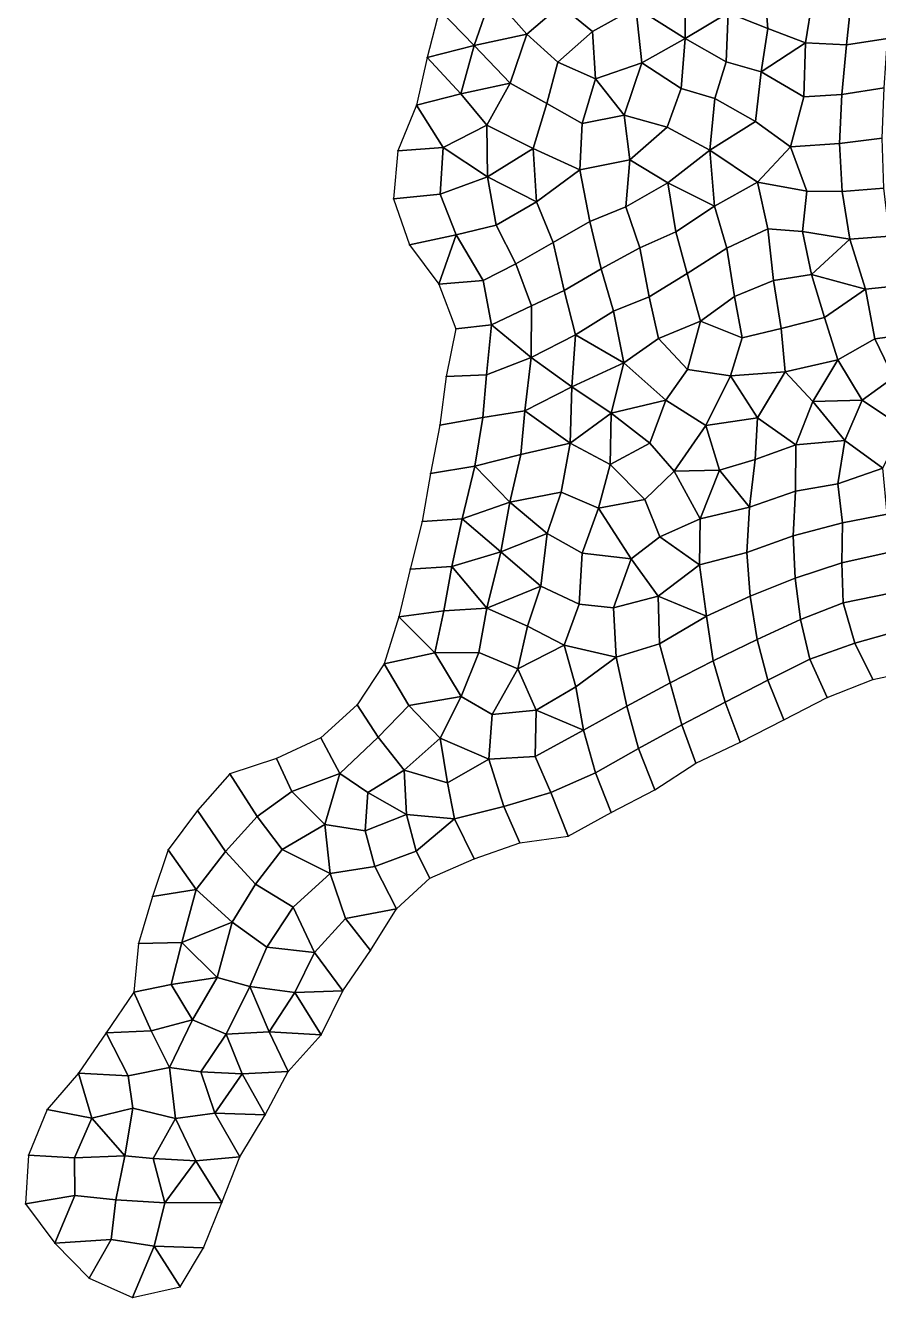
# Model space of a CAD drawing. Extents: x 727294 to 731543, y 8575035 to 8579824.
# Drawn here: x 729534 to 729881, y 8575546 to 8576063 of the extents above; entities that cross this region are included whole.
import ezdxf

# ---------------------------------------------------------------- set-up
doc = ezdxf.new("R2010")
doc.units = 0
for name, color, linetype in [('MESH_BOUND', 25, 'CONTINUOUS'), ('MESH_ELEMS', 250, 'CONTINUOUS'), ('MESH_NODES', 18, 'CONTINUOUS')]:
    doc.layers.add(name, color=color, linetype=linetype)

msp = doc.modelspace()

# ---------------------------------------------------------------- linework, layer by layer
at = {"layer": 'MESH_BOUND', "color": 25}
for points in [[(729702.46, 8576069.4, 38.17), (729697.39, 8576050.09, 38.17)], [(729697.39, 8576050.09, 38.17), (729693.07, 8576030.63, 38.17)], [(729693.07, 8576030.63, 38.17), (729685.4, 8576012.17, 38.17)], [(729685.4, 8576012.17, 38.17), (729683.7, 8575992.66, 38.17)], [(729683.7, 8575992.66, 38.17), (729690.17, 8575973.93, 38.17)], [(729690.17, 8575973.93, 38.17), (729702.1, 8575957.96, 38.17)], [(729702.1, 8575957.96, 38.17), (729709, 8575939.74, 38.17)], [(729709, 8575939.74, 38.17), (729705.08, 8575920.43, 38.17)], [(729705.08, 8575920.43, 38.17), (729702.49, 8575900.61, 38.17)], [(729702.49, 8575900.61, 38.17), (729698.72, 8575881.01, 38.17)], [(729698.72, 8575881.01, 38.17), (729695.32, 8575861.46, 38.17)], [(729695.32, 8575861.46, 38.17), (729690.45, 8575842.08, 38.17)], [(729690.45, 8575842.08, 38.17), (729685.82, 8575822.62, 38.17)], [(729685.82, 8575822.62, 38.17), (729679.83, 8575803.6, 38.17)], [(729679.83, 8575803.6, 38.17), (729668.85, 8575786.96, 38.17)], [(729860.08, 8575789.95, 38.17), (729878.57, 8575797.25, 38.17)], [(729878.57, 8575797.25, 38.17), (729898.15, 8575801.34, 38.17)], [(729668.85, 8575786.96, 38.17), (729654.15, 8575773.45, 38.17)], [(729842.39, 8575780.86, 38.17), (729860.08, 8575789.95, 38.17)], [(729824.73, 8575771.73, 38.17), (729842.39, 8575780.86, 38.17)], [(729654.15, 8575773.45, 38.17), (729636.05, 8575765.15, 38.17)], [(729806.67, 8575763.24, 38.17), (729824.73, 8575771.73, 38.17)], [(729636.05, 8575765.15, 38.17), (729617.15, 8575758.8, 38.17)], [(729789.91, 8575752.34, 38.17), (729806.67, 8575763.24, 38.17)], [(729617.15, 8575758.8, 38.17), (729603.96, 8575743.96, 38.17)], [(729772.25, 8575743.08, 38.17), (729789.91, 8575752.34, 38.17)], [(729603.96, 8575743.96, 38.17), (729592.1, 8575727.91, 38.17)], [(729754.72, 8575733.48, 38.17), (729772.25, 8575743.08, 38.17)], [(729716.51, 8575724.35, 38.17), (729735.06, 8575730.82, 38.17)], [(729735.06, 8575730.82, 38.17), (729754.72, 8575733.48, 38.17)], [(729592.1, 8575727.91, 38.17), (729585.72, 8575709.05, 38.17)], [(729698.46, 8575716.42, 38.17), (729716.51, 8575724.35, 38.17)], [(729684.94, 8575703.98, 38.17), (729698.46, 8575716.42, 38.17)], [(729585.72, 8575709.05, 38.17), (729580.02, 8575689.9, 38.17)], [(729674.35, 8575687.1, 38.17), (729684.94, 8575703.98, 38.17)], [(729580.02, 8575689.9, 38.17), (729578.11, 8575670.05, 38.17)], [(729663.07, 8575670.59, 38.17), (729674.35, 8575687.1, 38.17)], [(729578.11, 8575670.05, 38.17), (729566.79, 8575653.58, 38.17)], [(729654.23, 8575652.74, 38.17), (729663.07, 8575670.59, 38.17)], [(729566.79, 8575653.58, 38.17), (729555.57, 8575637.15, 38.17)], [(729640.87, 8575637.89, 38.17), (729654.23, 8575652.74, 38.17)], [(729555.57, 8575637.15, 38.17), (729542.8, 8575622.34, 38.17)], [(729631.44, 8575620.29, 38.17), (729640.87, 8575637.89, 38.17)], [(729542.8, 8575622.34, 38.17), (729535.3, 8575603.81, 38.17)], [(729621.13, 8575603.16, 38.17), (729631.44, 8575620.29, 38.17)], [(729535.3, 8575603.81, 38.17), (729534, 8575584.09, 38.17)], [(729613.82, 8575584.61, 38.17), (729621.13, 8575603.16, 38.17)], [(729534, 8575584.09, 38.17), (729545.97, 8575568.07, 38.17)], [(729606.45, 8575566.15, 38.17), (729613.82, 8575584.61, 38.17)], [(729545.97, 8575568.07, 38.17), (729559.87, 8575553.79, 38.17)], [(729596.92, 8575550.36, 38.17), (729606.45, 8575566.15, 38.17)], [(729559.87, 8575553.79, 38.17), (729577.59, 8575545.95, 38.17)], [(729577.59, 8575545.95, 38.17), (729596.92, 8575550.36, 38.17)]]:
    msp.add_polyline3d(points, dxfattribs=at)
at = {"layer": 'MESH_ELEMS', "color": 179}
for points in [[(729737.9, 8576059.48, 35.53), (729751.63, 8576071.22, 35.29), (729736.42, 8576083.66, 35.88), (729723.64, 8576075.64, 38.17)], [(729772.57, 8576082.92, 35.34), (729751.63, 8576071.22, 35.29), (729764.64, 8576060.57, 35.32), (729782.26, 8576070.32, 35.28)], [(729782.26, 8576070.32, 35.28), (729802.28, 8576057.83, 35.06), (729802.32, 8576079.85, 35.14), (729782.26, 8576070.32, 35.28)], [(729802.28, 8576057.83, 35.06), (729819.75, 8576068.19, 35), (729802.32, 8576079.85, 35.14), (729802.28, 8576057.83, 35.06)], [(729834.39, 8576079.71, 35.07), (729819.75, 8576068.19, 35), (729835.95, 8576061.88, 35.02), (729834.39, 8576079.71, 35.07)], [(729854.06, 8576073.76, 35.08), (729834.39, 8576079.71, 35.07), (729835.95, 8576061.88, 35.02), (729851.27, 8576056, 35.02)], [(729884.64, 8576057.78, 35.47), (729887.17, 8576077.86, 35.54), (729870.03, 8576075.74, 35.45), (729867.94, 8576055.16, 35.35)], [(729723.64, 8576075.64, 38.17), (729702.46, 8576069.4, 38.17), (729716.49, 8576054.89, 38.17), (729723.64, 8576075.64, 38.17)], [(729737.9, 8576059.48, 35.53), (729723.64, 8576075.64, 38.17), (729716.49, 8576054.89, 38.17), (729737.9, 8576059.48, 35.53)], [(729867.94, 8576055.16, 35.35), (729870.03, 8576075.74, 35.45), (729854.06, 8576073.76, 35.08), (729851.27, 8576056, 35.02)], [(729697.39, 8576050.09, 38.17), (729716.49, 8576054.89, 38.17), (729702.46, 8576069.4, 38.17), (729697.39, 8576050.09, 38.17)], [(729750.57, 8576048.17, 35.33), (729764.64, 8576060.57, 35.32), (729751.63, 8576071.22, 35.29), (729737.9, 8576059.48, 35.53)], [(729784.71, 8576047.87, 35.34), (729782.26, 8576070.32, 35.28), (729764.64, 8576060.57, 35.32), (729765.88, 8576041.45, 35.37)], [(729784.71, 8576047.87, 35.34), (729802.28, 8576057.83, 35.06), (729782.26, 8576070.32, 35.28), (729784.71, 8576047.87, 35.34)], [(729819.75, 8576068.19, 35), (729802.28, 8576057.83, 35.06), (729819.01, 8576048.29, 35.04), (729819.75, 8576068.19, 35)], [(729835.95, 8576061.88, 35.02), (729819.75, 8576068.19, 35), (729819.01, 8576048.29, 35.04), (729833.27, 8576044.25, 35.01)], [(729835.95, 8576061.88, 35.02), (729833.27, 8576044.25, 35.01), (729851.27, 8576056, 35.02), (729835.95, 8576061.88, 35.02)], [(729731.13, 8576039.57, 38.16), (729737.9, 8576059.48, 35.53), (729716.49, 8576054.89, 38.17), (729731.13, 8576039.57, 38.16)], [(729731.13, 8576039.57, 38.16), (729746.02, 8576031.39, 35.38), (729750.57, 8576048.17, 35.33), (729737.9, 8576059.48, 35.53)], [(729765.88, 8576041.45, 35.37), (729764.64, 8576060.57, 35.32), (729750.57, 8576048.17, 35.33), (729765.88, 8576041.45, 35.37)], [(729800.64, 8576037.49, 35.1), (729802.28, 8576057.83, 35.06), (729784.71, 8576047.87, 35.34), (729800.64, 8576037.49, 35.1)], [(729800.64, 8576037.49, 35.1), (729814.35, 8576033.33, 35.08), (729819.01, 8576048.29, 35.04), (729802.28, 8576057.83, 35.06)], [(729850.55, 8576034.02, 35.22), (729851.27, 8576056, 35.02), (729833.27, 8576044.25, 35.01), (729850.55, 8576034.02, 35.22)], [(729866.02, 8576034.98, 35.36), (729867.94, 8576055.16, 35.35), (729851.27, 8576056, 35.02), (729850.55, 8576034.02, 35.22)], [(729883.17, 8576037.78, 35.37), (729884.64, 8576057.78, 35.47), (729867.94, 8576055.16, 35.35), (729866.02, 8576034.98, 35.36)], [(729716.49, 8576054.89, 38.17), (729697.39, 8576050.09, 38.17), (729711.1, 8576035.23, 38.17), (729716.49, 8576054.89, 38.17)], [(729716.49, 8576054.89, 38.17), (729711.1, 8576035.23, 38.17), (729731.13, 8576039.57, 38.16), (729716.49, 8576054.89, 38.17)], [(729711.1, 8576035.23, 38.17), (729697.39, 8576050.09, 38.17), (729693.07, 8576030.63, 38.17), (729711.1, 8576035.23, 38.17)], [(729746.02, 8576031.39, 35.38), (729760.46, 8576023.25, 35.4), (729765.88, 8576041.45, 35.37), (729750.57, 8576048.17, 35.33)], [(729765.88, 8576041.45, 35.37), (729777.54, 8576026.67, 35.4), (729784.71, 8576047.87, 35.34), (729765.88, 8576041.45, 35.37)], [(729777.54, 8576026.67, 35.4), (729794.97, 8576021.74, 35.33), (729800.64, 8576037.49, 35.1), (729784.71, 8576047.87, 35.34)], [(729814.35, 8576033.33, 35.08), (729830.97, 8576024.05, 35.07), (729833.27, 8576044.25, 35.01), (729819.01, 8576048.29, 35.04)], [(729765.88, 8576041.45, 35.37), (729760.46, 8576023.25, 35.4), (729777.54, 8576026.67, 35.4), (729765.88, 8576041.45, 35.37)], [(729850.55, 8576034.02, 35.22), (729833.27, 8576044.25, 35.01), (729830.97, 8576024.05, 35.07), (729845.14, 8576013.81, 35.19)], [(729711.1, 8576035.23, 38.17), (729693.07, 8576030.63, 38.17), (729703.95, 8576013.48, 38.17), (729721.63, 8576022.57, 38.17)], [(729711.1, 8576035.23, 38.17), (729721.63, 8576022.57, 38.17), (729731.13, 8576039.57, 38.16), (729711.1, 8576035.23, 38.17)], [(729721.63, 8576022.57, 38.17), (729740.51, 8576013.05, 35.49), (729746.02, 8576031.39, 35.38), (729731.13, 8576039.57, 38.16)], [(729794.97, 8576021.74, 35.33), (729812.28, 8576012.39, 35.09), (729814.35, 8576033.33, 35.08), (729800.64, 8576037.49, 35.1)], [(729882.42, 8576017.29, 35.37), (729883.17, 8576037.78, 35.37), (729866.02, 8576034.98, 35.36), (729865.05, 8576015.12, 35.37)], [(729703.95, 8576013.48, 38.17), (729693.07, 8576030.63, 38.17), (729685.4, 8576012.17, 38.17), (729703.95, 8576013.48, 38.17)], [(729760.46, 8576023.25, 35.4), (729746.02, 8576031.39, 35.38), (729740.51, 8576013.05, 35.49), (729759.51, 8576004.34, 35.48)], [(729814.35, 8576033.33, 35.08), (729812.28, 8576012.39, 35.09), (729830.97, 8576024.05, 35.07), (729814.35, 8576033.33, 35.08)], [(729865.05, 8576015.12, 35.37), (729866.02, 8576034.98, 35.36), (729850.55, 8576034.02, 35.22), (729845.14, 8576013.81, 35.19)], [(729779.79, 8576008.48, 35.57), (729777.54, 8576026.67, 35.4), (729760.46, 8576023.25, 35.4), (729759.51, 8576004.34, 35.48)], [(729777.54, 8576026.67, 35.4), (729779.79, 8576008.48, 35.57), (729794.97, 8576021.74, 35.33), (729777.54, 8576026.67, 35.4)], [(729721.63, 8576022.57, 38.17), (729703.95, 8576013.48, 38.17), (729721.93, 8576001.48, 38.17), (729721.63, 8576022.57, 38.17)], [(729721.63, 8576022.57, 38.17), (729721.93, 8576001.48, 38.17), (729740.51, 8576013.05, 35.49), (729721.63, 8576022.57, 38.17)], [(729795.24, 8575999.12, 35.44), (729812.28, 8576012.39, 35.09), (729794.97, 8576021.74, 35.33), (729779.79, 8576008.48, 35.57)], [(729831.67, 8575999.4, 35.25), (729845.14, 8576013.81, 35.19), (729830.97, 8576024.05, 35.07), (729812.28, 8576012.39, 35.09)], [(729851.73, 8575995.7, 35.29), (729866.13, 8575995.57, 35.37), (729865.05, 8576015.12, 35.37), (729845.14, 8576013.81, 35.19)], [(729865.05, 8576015.12, 35.37), (729866.13, 8575995.57, 35.37), (729883.04, 8575996.9, 35.34), (729882.42, 8576017.29, 35.37)], [(729702.65, 8575994.5, 38.17), (729703.95, 8576013.48, 38.17), (729685.4, 8576012.17, 38.17), (729683.7, 8575992.66, 38.17)], [(729721.93, 8576001.48, 38.17), (729703.95, 8576013.48, 38.17), (729702.65, 8575994.5, 38.17), (729721.93, 8576001.48, 38.17)], [(729721.93, 8576001.48, 38.17), (729741.86, 8575991.34, 35.57), (729740.51, 8576013.05, 35.49), (729721.93, 8576001.48, 38.17)], [(729741.86, 8575991.34, 35.57), (729759.51, 8576004.34, 35.48), (729740.51, 8576013.05, 35.49), (729741.86, 8575991.34, 35.57)], [(729814.26, 8575989.68, 35.35), (729812.28, 8576012.39, 35.09), (729795.24, 8575999.12, 35.44), (729814.26, 8575989.68, 35.35)], [(729831.67, 8575999.4, 35.25), (729812.28, 8576012.39, 35.09), (729814.26, 8575989.68, 35.35), (729831.67, 8575999.4, 35.25)], [(729845.14, 8576013.81, 35.19), (729831.67, 8575999.4, 35.25), (729851.73, 8575995.7, 35.29), (729845.14, 8576013.81, 35.19)], [(729741.86, 8575991.34, 35.57), (729748.6, 8575974.84, 36.36), (729763.51, 8575983.45, 35.47), (729759.51, 8576004.34, 35.48)], [(729778.21, 8575989.36, 35.45), (729779.79, 8576008.48, 35.57), (729759.51, 8576004.34, 35.48), (729763.51, 8575983.45, 35.47)], [(729779.79, 8576008.48, 35.57), (729778.21, 8575989.36, 35.45), (729795.24, 8575999.12, 35.44), (729779.79, 8576008.48, 35.57)], [(729702.65, 8575994.5, 38.17), (729709.17, 8575977.93, 38.17), (729725.47, 8575981.9, 38.17), (729721.93, 8576001.48, 38.17)], [(729721.93, 8576001.48, 38.17), (729725.47, 8575981.9, 38.17), (729741.86, 8575991.34, 35.57), (729721.93, 8576001.48, 38.17)], [(729798.44, 8575979.13, 35.47), (729795.24, 8575999.12, 35.44), (729778.21, 8575989.36, 35.45), (729783.87, 8575972.7, 35.45)], [(729795.24, 8575999.12, 35.44), (729798.44, 8575979.13, 35.47), (729814.26, 8575989.68, 35.35), (729795.24, 8575999.12, 35.44)], [(729835.91, 8575980.37, 35.27), (729831.67, 8575999.4, 35.25), (729814.26, 8575989.68, 35.35), (729819.26, 8575972.5, 35.48)], [(729851.73, 8575995.7, 35.29), (729831.67, 8575999.4, 35.25), (729835.91, 8575980.37, 35.27), (729849.98, 8575979.31, 35.27)], [(729690.17, 8575973.93, 38.17), (729709.17, 8575977.93, 38.17), (729702.65, 8575994.5, 38.17), (729683.7, 8575992.66, 38.17)], [(729849.98, 8575979.31, 35.27), (729869.26, 8575976.2, 35.37), (729866.13, 8575995.57, 35.37), (729851.73, 8575995.7, 35.29)], [(729869.26, 8575976.2, 35.37), (729885.46, 8575977.42, 35.4), (729883.04, 8575996.9, 35.34), (729866.13, 8575995.57, 35.37)], [(729748.6, 8575974.84, 36.36), (729741.86, 8575991.34, 35.57), (729725.47, 8575981.9, 38.17), (729733.44, 8575966.17, 38.17)], [(729783.87, 8575972.7, 35.45), (729778.21, 8575989.36, 35.45), (729763.51, 8575983.45, 35.47), (729768.14, 8575964.09, 35.46)], [(729798.44, 8575979.13, 35.47), (729803.16, 8575962.21, 35.48), (729819.26, 8575972.5, 35.48), (729814.26, 8575989.68, 35.35)], [(729768.14, 8575964.09, 35.46), (729763.51, 8575983.45, 35.47), (729748.6, 8575974.84, 36.36), (729753.14, 8575955.4, 38.03)], [(729720.21, 8575959.34, 38.17), (729733.44, 8575966.17, 38.17), (729725.47, 8575981.9, 38.17), (729709.17, 8575977.93, 38.17)], [(729783.87, 8575972.7, 35.45), (729787.73, 8575952.79, 35.5), (729803.16, 8575962.21, 35.48), (729798.44, 8575979.13, 35.47)], [(729838.23, 8575959.42, 35.42), (729835.91, 8575980.37, 35.27), (729819.26, 8575972.5, 35.48), (729822.3, 8575952.88, 35.62)], [(729838.23, 8575959.42, 35.42), (729853.74, 8575961.86, 35.36), (729849.98, 8575979.31, 35.27), (729835.91, 8575980.37, 35.27)], [(729849.98, 8575979.31, 35.27), (729853.74, 8575961.86, 35.36), (729869.26, 8575976.2, 35.37), (729849.98, 8575979.31, 35.27)], [(729702.1, 8575957.96, 38.17), (729709.17, 8575977.93, 38.17), (729690.17, 8575973.93, 38.17), (729702.1, 8575957.96, 38.17)], [(729702.1, 8575957.96, 38.17), (729720.21, 8575959.34, 38.17), (729709.17, 8575977.93, 38.17), (729702.1, 8575957.96, 38.17)], [(729753.14, 8575955.4, 38.03), (729748.6, 8575974.84, 36.36), (729733.44, 8575966.17, 38.17), (729739.8, 8575949.11, 38.17)], [(729869.26, 8575976.2, 35.37), (729853.74, 8575961.86, 35.36), (729875.66, 8575955.83, 35.47), (729869.26, 8575976.2, 35.37)], [(729875.66, 8575955.83, 35.47), (729891.4, 8575957.52, 35.47), (729885.46, 8575977.42, 35.4), (729869.26, 8575976.2, 35.37)], [(729787.73, 8575952.79, 35.5), (729783.87, 8575972.7, 35.45), (729768.14, 8575964.09, 35.46), (729773.09, 8575946.93, 35.49)], [(729822.3, 8575952.88, 35.62), (729819.26, 8575972.5, 35.48), (729803.16, 8575962.21, 35.48), (729808.58, 8575942.82, 35.59)], [(729739.8, 8575949.11, 38.17), (729733.44, 8575966.17, 38.17), (729720.21, 8575959.34, 38.17), (729723.61, 8575941.37, 38.17)], [(729773.09, 8575946.93, 35.49), (729768.14, 8575964.09, 35.46), (729753.14, 8575955.4, 38.03), (729757.64, 8575937.36, 38.17)], [(729720.21, 8575959.34, 38.17), (729702.1, 8575957.96, 38.17), (729709, 8575939.74, 38.17), (729723.61, 8575941.37, 38.17)], [(729808.58, 8575942.82, 35.59), (729803.16, 8575962.21, 35.48), (729787.73, 8575952.79, 35.5), (729791.48, 8575935.8, 35.56)], [(729822.3, 8575952.88, 35.62), (729825.47, 8575936.06, 35.58), (729841.32, 8575939.86, 35.58), (729838.23, 8575959.42, 35.42)], [(729853.74, 8575961.86, 35.36), (729838.23, 8575959.42, 35.42), (729841.32, 8575939.86, 35.58), (729858.97, 8575944.34, 35.49)], [(729853.74, 8575961.86, 35.36), (729858.97, 8575944.34, 35.49), (729875.66, 8575955.83, 35.47), (729853.74, 8575961.86, 35.36)], [(729898.03, 8575938.17, 35.48), (729891.4, 8575957.52, 35.47), (729875.66, 8575955.83, 35.47), (729879.49, 8575935.69, 35.48)], [(729757.64, 8575937.36, 38.17), (729753.14, 8575955.4, 38.03), (729739.8, 8575949.11, 38.17), (729739.62, 8575928.04, 38.17)], [(729791.48, 8575935.8, 35.56), (729787.73, 8575952.79, 35.5), (729773.09, 8575946.93, 35.49), (729777.38, 8575925.99, 35.57)], [(729822.3, 8575952.88, 35.62), (729808.58, 8575942.82, 35.59), (729825.47, 8575936.06, 35.58), (729822.3, 8575952.88, 35.62)], [(729879.49, 8575935.69, 35.48), (729875.66, 8575955.83, 35.47), (729858.97, 8575944.34, 35.49), (729864.4, 8575927.1, 35.62)], [(729739.62, 8575928.04, 38.17), (729739.8, 8575949.11, 38.17), (729723.61, 8575941.37, 38.17), (729739.62, 8575928.04, 38.17)], [(729777.38, 8575925.99, 35.57), (729773.09, 8575946.93, 35.49), (729757.64, 8575937.36, 38.17), (729777.38, 8575925.99, 35.57)], [(729791.48, 8575935.8, 35.56), (729803.31, 8575923.26, 35.6), (729808.58, 8575942.82, 35.59), (729791.48, 8575935.8, 35.56)], [(729803.31, 8575923.26, 35.6), (729820.7, 8575920.62, 35.63), (729825.47, 8575936.06, 35.58), (729808.58, 8575942.82, 35.59)], [(729864.4, 8575927.1, 35.62), (729858.97, 8575944.34, 35.49), (729841.32, 8575939.86, 35.58), (729842.99, 8575922.26, 35.66)], [(729721.52, 8575921.04, 38.17), (729723.61, 8575941.37, 38.17), (729709, 8575939.74, 38.17), (729705.08, 8575920.43, 38.17)], [(729723.61, 8575941.37, 38.17), (729721.52, 8575921.04, 38.17), (729739.62, 8575928.04, 38.17), (729723.61, 8575941.37, 38.17)], [(729739.62, 8575928.04, 38.17), (729756.16, 8575916.18, 38.17), (729757.64, 8575937.36, 38.17), (729739.62, 8575928.04, 38.17)], [(729757.64, 8575937.36, 38.17), (729756.16, 8575916.18, 38.17), (729777.38, 8575925.99, 35.57), (729757.64, 8575937.36, 38.17)], [(729825.47, 8575936.06, 35.58), (729820.7, 8575920.62, 35.63), (729842.99, 8575922.26, 35.66), (729841.32, 8575939.86, 35.58)], [(729898.03, 8575938.17, 35.48), (729879.49, 8575935.69, 35.48), (729886.97, 8575920.02, 35.48), (729898.03, 8575938.17, 35.48)], [(729794.4, 8575910.73, 35.61), (729803.31, 8575923.26, 35.6), (729791.48, 8575935.8, 35.56), (729777.38, 8575925.99, 35.57)], [(729879.49, 8575935.69, 35.48), (729864.4, 8575927.1, 35.62), (729874.31, 8575910.7, 35.57), (729886.97, 8575920.02, 35.48)], [(729737.16, 8575906.48, 38.17), (729739.62, 8575928.04, 38.17), (729721.52, 8575921.04, 38.17), (729720.08, 8575903.75, 38.17)], [(729737.16, 8575906.48, 38.17), (729756.16, 8575916.18, 38.17), (729739.62, 8575928.04, 38.17), (729737.16, 8575906.48, 38.17)], [(729842.99, 8575922.26, 35.66), (729854.18, 8575910.27, 35.65), (729864.4, 8575927.1, 35.62), (729842.99, 8575922.26, 35.66)], [(729864.4, 8575927.1, 35.62), (729854.18, 8575910.27, 35.65), (729874.31, 8575910.7, 35.57), (729864.4, 8575927.1, 35.62)], [(729777.38, 8575925.99, 35.57), (729756.16, 8575916.18, 38.17), (729772.22, 8575905.45, 36.06), (729777.38, 8575925.99, 35.57)], [(729794.4, 8575910.73, 35.61), (729777.38, 8575925.99, 35.57), (729772.22, 8575905.45, 36.06), (729794.4, 8575910.73, 35.61)], [(729803.31, 8575923.26, 35.6), (729794.4, 8575910.73, 35.61), (729810.69, 8575900.43, 35.63), (729820.7, 8575920.62, 35.63)], [(729820.7, 8575920.62, 35.63), (729831.71, 8575903.56, 35.65), (729842.99, 8575922.26, 35.66), (729820.7, 8575920.62, 35.63)], [(729854.18, 8575910.27, 35.65), (729842.99, 8575922.26, 35.66), (729831.71, 8575903.56, 35.65), (729847.3, 8575892.62, 35.65)], [(729720.08, 8575903.75, 38.17), (729721.52, 8575921.04, 38.17), (729705.08, 8575920.43, 38.17), (729702.49, 8575900.61, 38.17)], [(729756.16, 8575916.18, 38.17), (729737.16, 8575906.48, 38.17), (729755.51, 8575893.32, 38.17), (729756.16, 8575916.18, 38.17)], [(729756.16, 8575916.18, 38.17), (729755.51, 8575893.32, 38.17), (729772.22, 8575905.45, 36.06), (729756.16, 8575916.18, 38.17)], [(729820.7, 8575920.62, 35.63), (729810.69, 8575900.43, 35.63), (729831.71, 8575903.56, 35.65), (729820.7, 8575920.62, 35.63)], [(729890.63, 8575899.83, 35.53), (729886.97, 8575920.02, 35.48), (729874.31, 8575910.7, 35.57), (729890.63, 8575899.83, 35.53)], [(729735.51, 8575888.61, 38.17), (729737.16, 8575906.48, 38.17), (729720.08, 8575903.75, 38.17), (729716.81, 8575883.88, 38.17)], [(729737.16, 8575906.48, 38.17), (729735.51, 8575888.61, 38.17), (729755.51, 8575893.32, 38.17), (729737.16, 8575906.48, 38.17)], [(729772.22, 8575905.45, 36.06), (729787.92, 8575893.33, 35.63), (729794.4, 8575910.73, 35.61), (729772.22, 8575905.45, 36.06)], [(729787.92, 8575893.33, 35.63), (729797.83, 8575881.9, 35.63), (729810.69, 8575900.43, 35.63), (729794.4, 8575910.73, 35.61)], [(729854.18, 8575910.27, 35.65), (729847.3, 8575892.62, 35.65), (729867.24, 8575894.41, 35.62), (729854.18, 8575910.27, 35.65)], [(729854.18, 8575910.27, 35.65), (729867.24, 8575894.41, 35.62), (729874.31, 8575910.7, 35.57), (729854.18, 8575910.27, 35.65)], [(729867.24, 8575894.41, 35.62), (729882.69, 8575883.12, 35.56), (729890.63, 8575899.83, 35.53), (729874.31, 8575910.7, 35.57)], [(729716.81, 8575883.88, 38.17), (729720.08, 8575903.75, 38.17), (729702.49, 8575900.61, 38.17), (729698.72, 8575881.01, 38.17)], [(729755.51, 8575893.32, 38.17), (729771.74, 8575884.57, 37.83), (729772.22, 8575905.45, 36.06), (729755.51, 8575893.32, 38.17)], [(729772.22, 8575905.45, 36.06), (729771.74, 8575884.57, 37.83), (729787.92, 8575893.33, 35.63), (729772.22, 8575905.45, 36.06)], [(729830.74, 8575886.58, 35.65), (729831.71, 8575903.56, 35.65), (729810.69, 8575900.43, 35.63), (729816.32, 8575882.26, 35.64)], [(729831.71, 8575903.56, 35.65), (729830.74, 8575886.58, 35.65), (729847.3, 8575892.62, 35.65), (729831.71, 8575903.56, 35.65)], [(729816.32, 8575882.26, 35.64), (729810.69, 8575900.43, 35.63), (729797.83, 8575881.9, 35.63), (729816.32, 8575882.26, 35.64)], [(729751.81, 8575873.31, 38.17), (729755.51, 8575893.32, 38.17), (729735.51, 8575888.61, 38.17), (729731.02, 8575869.29, 38.17)], [(729771.74, 8575884.57, 37.83), (729755.51, 8575893.32, 38.17), (729751.81, 8575873.31, 38.17), (729766.99, 8575866.86, 38.17)], [(729785.91, 8575870.39, 35.72), (729797.83, 8575881.9, 35.63), (729787.92, 8575893.33, 35.63), (729771.74, 8575884.57, 37.83)], [(729847.22, 8575873.81, 35.65), (729847.3, 8575892.62, 35.65), (729830.74, 8575886.58, 35.65), (729828.46, 8575867.23, 35.65)], [(729864.45, 8575876.73, 35.63), (729867.24, 8575894.41, 35.62), (729847.3, 8575892.62, 35.65), (729847.22, 8575873.81, 35.65)], [(729882.69, 8575883.12, 35.56), (729867.24, 8575894.41, 35.62), (729864.45, 8575876.73, 35.63), (729882.69, 8575883.12, 35.56)], [(729731.02, 8575869.29, 38.17), (729735.51, 8575888.61, 38.17), (729716.81, 8575883.88, 38.17), (729731.02, 8575869.29, 38.17)], [(729816.32, 8575882.26, 35.64), (729828.46, 8575867.23, 35.65), (729830.74, 8575886.58, 35.65), (729816.32, 8575882.26, 35.64)], [(729711.61, 8575862.51, 38.17), (729716.81, 8575883.88, 38.17), (729698.72, 8575881.01, 38.17), (729695.32, 8575861.46, 38.17)], [(729711.61, 8575862.51, 38.17), (729731.02, 8575869.29, 38.17), (729716.81, 8575883.88, 38.17), (729711.61, 8575862.51, 38.17)], [(729766.99, 8575866.86, 38.17), (729785.91, 8575870.39, 35.72), (729771.74, 8575884.57, 37.83), (729766.99, 8575866.86, 38.17)], [(729808.39, 8575862.49, 35.67), (729797.83, 8575881.9, 35.63), (729785.91, 8575870.39, 35.72), (729792.06, 8575855.16, 35.71)], [(729808.39, 8575862.49, 35.67), (729816.32, 8575882.26, 35.64), (729797.83, 8575881.9, 35.63), (729808.39, 8575862.49, 35.67)], [(729808.39, 8575862.49, 35.67), (729828.46, 8575867.23, 35.65), (729816.32, 8575882.26, 35.64), (729808.39, 8575862.49, 35.67)], [(729884.51, 8575864.42, 35.61), (729882.69, 8575883.12, 35.56), (729864.45, 8575876.73, 35.63), (729866.22, 8575860.92, 36.04)], [(729866.22, 8575860.92, 36.04), (729864.45, 8575876.73, 35.63), (729847.22, 8575873.81, 35.65), (729846.26, 8575855.63, 36.27)], [(729731.02, 8575869.29, 38.17), (729746.19, 8575856.56, 38.17), (729751.81, 8575873.31, 38.17), (729731.02, 8575869.29, 38.17)], [(729746.19, 8575856.56, 38.17), (729760.45, 8575848.52, 38.17), (729766.99, 8575866.86, 38.17), (729751.81, 8575873.31, 38.17)], [(729780.38, 8575846.24, 38.17), (729792.06, 8575855.16, 35.71), (729785.91, 8575870.39, 35.72), (729766.99, 8575866.86, 38.17)], [(729828.46, 8575867.23, 35.65), (729827.34, 8575848.81, 38.09), (729846.26, 8575855.63, 36.27), (729847.22, 8575873.81, 35.65)], [(729711.61, 8575862.51, 38.17), (729727.29, 8575849.16, 38.17), (729731.02, 8575869.29, 38.17), (729711.61, 8575862.51, 38.17)], [(729731.02, 8575869.29, 38.17), (729727.29, 8575849.16, 38.17), (729746.19, 8575856.56, 38.17), (729731.02, 8575869.29, 38.17)], [(729760.45, 8575848.52, 38.17), (729780.38, 8575846.24, 38.17), (729766.99, 8575866.86, 38.17), (729760.45, 8575848.52, 38.17)], [(729808.39, 8575862.49, 35.67), (729808.07, 8575843.85, 38.17), (729827.34, 8575848.81, 38.09), (729828.46, 8575867.23, 35.65)], [(729707.41, 8575843.17, 38.17), (729711.61, 8575862.51, 38.17), (729695.32, 8575861.46, 38.17), (729690.45, 8575842.08, 38.17)], [(729707.41, 8575843.17, 38.17), (729727.29, 8575849.16, 38.17), (729711.61, 8575862.51, 38.17), (729707.41, 8575843.17, 38.17)], [(729808.07, 8575843.85, 38.17), (729808.39, 8575862.49, 35.67), (729792.06, 8575855.16, 35.71), (729808.07, 8575843.85, 38.17)], [(729865.98, 8575844.63, 38.17), (729866.22, 8575860.92, 36.04), (729846.26, 8575855.63, 36.27), (729847.04, 8575838.41, 38.17)], [(729866.22, 8575860.92, 36.04), (729865.98, 8575844.63, 38.17), (729884.83, 8575848.79, 38.17), (729884.51, 8575864.42, 35.61)], [(729727.29, 8575849.16, 38.17), (729743.61, 8575835.15, 38.17), (729746.19, 8575856.56, 38.17), (729727.29, 8575849.16, 38.17)], [(729760.45, 8575848.52, 38.17), (729746.19, 8575856.56, 38.17), (729743.61, 8575835.15, 38.17), (729759.21, 8575827.89, 38.17)], [(729791.38, 8575831.08, 38.17), (729808.07, 8575843.85, 38.17), (729792.06, 8575855.16, 35.71), (729780.38, 8575846.24, 38.17)], [(729847.04, 8575838.41, 38.17), (729846.26, 8575855.63, 36.27), (729827.34, 8575848.81, 38.09), (729828.67, 8575831.14, 38.17)], [(729727.29, 8575849.16, 38.17), (729707.41, 8575843.17, 38.17), (729721.62, 8575826.22, 38.17), (729727.29, 8575849.16, 38.17)], [(729727.29, 8575849.16, 38.17), (729721.62, 8575826.22, 38.17), (729743.61, 8575835.15, 38.17), (729727.29, 8575849.16, 38.17)], [(729773.14, 8575826.36, 38.17), (729780.38, 8575846.24, 38.17), (729760.45, 8575848.52, 38.17), (729759.21, 8575827.89, 38.17)], [(729780.38, 8575846.24, 38.17), (729773.14, 8575826.36, 38.17), (729791.38, 8575831.08, 38.17), (729780.38, 8575846.24, 38.17)], [(729808.07, 8575843.85, 38.17), (729791.38, 8575831.08, 38.17), (729810.94, 8575822.98, 38.17), (729808.07, 8575843.85, 38.17)], [(729828.67, 8575831.14, 38.17), (729827.34, 8575848.81, 38.09), (729808.07, 8575843.85, 38.17), (729810.94, 8575822.98, 38.17)], [(729866.62, 8575828.42, 38.17), (729865.98, 8575844.63, 38.17), (729847.04, 8575838.41, 38.17), (729849.16, 8575821.65, 38.17)], [(729885.79, 8575832.24, 38.17), (729884.83, 8575848.79, 38.17), (729865.98, 8575844.63, 38.17), (729866.62, 8575828.42, 38.17)], [(729704.13, 8575825.15, 38.17), (729707.41, 8575843.17, 38.17), (729690.45, 8575842.08, 38.17), (729685.82, 8575822.62, 38.17)], [(729707.41, 8575843.17, 38.17), (729704.13, 8575825.15, 38.17), (729721.62, 8575826.22, 38.17), (729707.41, 8575843.17, 38.17)], [(729721.62, 8575826.22, 38.17), (729738.2, 8575818.87, 38.17), (729743.61, 8575835.15, 38.17), (729721.62, 8575826.22, 38.17)], [(729759.21, 8575827.89, 38.17), (729743.61, 8575835.15, 38.17), (729738.2, 8575818.87, 38.17), (729753.04, 8575811.16, 38.17)], [(729849.16, 8575821.65, 38.17), (729847.04, 8575838.41, 38.17), (729828.67, 8575831.14, 38.17), (729831.56, 8575813.46, 38.17)], [(729791.85, 8575811.74, 38.17), (729791.38, 8575831.08, 38.17), (729773.14, 8575826.36, 38.17), (729774.23, 8575806.34, 38.17)], [(729791.38, 8575831.08, 38.17), (729791.85, 8575811.74, 38.17), (729810.94, 8575822.98, 38.17), (729791.38, 8575831.08, 38.17)], [(729831.56, 8575813.46, 38.17), (729828.67, 8575831.14, 38.17), (729810.94, 8575822.98, 38.17), (729813.75, 8575804.82, 38.17)], [(729849.16, 8575821.65, 38.17), (729853.06, 8575805.47, 38.17), (729871.24, 8575811.93, 38.17), (729866.62, 8575828.42, 38.17)], [(729871.24, 8575811.93, 38.17), (729888.68, 8575816.9, 38.17), (729885.79, 8575832.24, 38.17), (729866.62, 8575828.42, 38.17)], [(729685.82, 8575822.62, 38.17), (729700.5, 8575807.98, 38.17), (729704.13, 8575825.15, 38.17), (729685.82, 8575822.62, 38.17)], [(729718.41, 8575808.16, 38.17), (729721.62, 8575826.22, 38.17), (729704.13, 8575825.15, 38.17), (729700.5, 8575807.98, 38.17)], [(729718.41, 8575808.16, 38.17), (729734.21, 8575801.51, 38.17), (729738.2, 8575818.87, 38.17), (729721.62, 8575826.22, 38.17)], [(729773.14, 8575826.36, 38.17), (729759.21, 8575827.89, 38.17), (729753.04, 8575811.16, 38.17), (729774.23, 8575806.34, 38.17)], [(729679.83, 8575803.6, 38.17), (729700.5, 8575807.98, 38.17), (729685.82, 8575822.62, 38.17), (729679.83, 8575803.6, 38.17)], [(729738.2, 8575818.87, 38.17), (729734.21, 8575801.51, 38.17), (729753.04, 8575811.16, 38.17), (729738.2, 8575818.87, 38.17)], [(729813.75, 8575804.82, 38.17), (729810.94, 8575822.98, 38.17), (729791.85, 8575811.74, 38.17), (729796.19, 8575795.85, 38.17)], [(729853.06, 8575805.47, 38.17), (729849.16, 8575821.65, 38.17), (729831.56, 8575813.46, 38.17), (729835.95, 8575797, 38.17)], [(729835.95, 8575797, 38.17), (729831.56, 8575813.46, 38.17), (729813.75, 8575804.82, 38.17), (729818.52, 8575788, 38.17)], [(729878.57, 8575797.25, 38.17), (729898.15, 8575801.34, 38.17), (729888.68, 8575816.9, 38.17), (729871.24, 8575811.93, 38.17)], [(729689.99, 8575786.65, 38.17), (729711.17, 8575790.32, 38.17), (729700.5, 8575807.98, 38.17), (729679.83, 8575803.6, 38.17)], [(729700.5, 8575807.98, 38.17), (729711.17, 8575790.32, 38.17), (729718.41, 8575808.16, 38.17), (729700.5, 8575807.98, 38.17)], [(729734.21, 8575801.51, 38.17), (729718.41, 8575808.16, 38.17), (729711.17, 8575790.32, 38.17), (729723.82, 8575782.93, 38.17)], [(729757.84, 8575794.19, 38.17), (729753.04, 8575811.16, 38.17), (729734.21, 8575801.51, 38.17), (729741.69, 8575784.69, 38.17)], [(729753.04, 8575811.16, 38.17), (729757.84, 8575794.19, 38.17), (729774.23, 8575806.34, 38.17), (729753.04, 8575811.16, 38.17)], [(729796.19, 8575795.85, 38.17), (729791.85, 8575811.74, 38.17), (729774.23, 8575806.34, 38.17), (729778.52, 8575786.38, 38.17)], [(729860.08, 8575789.95, 38.17), (729878.57, 8575797.25, 38.17), (729871.24, 8575811.93, 38.17), (729853.06, 8575805.47, 38.17)], [(729668.85, 8575786.96, 38.17), (729677.45, 8575773.71, 38.17), (729689.99, 8575786.65, 38.17), (729679.83, 8575803.6, 38.17)], [(729778.52, 8575786.38, 38.17), (729774.23, 8575806.34, 38.17), (729757.84, 8575794.19, 38.17), (729761.02, 8575776.57, 38.17)], [(729796.19, 8575795.85, 38.17), (729800.88, 8575778.83, 38.17), (729818.52, 8575788, 38.17), (729813.75, 8575804.82, 38.17)], [(729860.08, 8575789.95, 38.17), (729853.06, 8575805.47, 38.17), (729835.95, 8575797, 38.17), (729842.39, 8575780.86, 38.17)], [(729734.21, 8575801.51, 38.17), (729723.82, 8575782.93, 38.17), (729741.69, 8575784.69, 38.17), (729734.21, 8575801.51, 38.17)], [(729757.84, 8575794.19, 38.17), (729741.69, 8575784.69, 38.17), (729761.02, 8575776.57, 38.17), (729757.84, 8575794.19, 38.17)], [(729800.88, 8575778.83, 38.17), (729796.19, 8575795.85, 38.17), (729778.52, 8575786.38, 38.17), (729783.34, 8575769.17, 38.17)], [(729818.52, 8575788, 38.17), (729824.73, 8575771.73, 38.17), (729842.39, 8575780.86, 38.17), (729835.95, 8575797, 38.17)], [(729654.15, 8575773.45, 38.17), (729661.91, 8575758.99, 38.17), (729677.45, 8575773.71, 38.17), (729668.85, 8575786.96, 38.17)], [(729711.17, 8575790.32, 38.17), (729689.99, 8575786.65, 38.17), (729702.67, 8575773.4, 38.17), (729711.17, 8575790.32, 38.17)], [(729702.67, 8575773.4, 38.17), (729722.43, 8575764.87, 38.17), (729723.82, 8575782.93, 38.17), (729711.17, 8575790.32, 38.17)], [(729800.88, 8575778.83, 38.17), (729806.67, 8575763.24, 38.17), (729824.73, 8575771.73, 38.17), (729818.52, 8575788, 38.17)], [(729702.67, 8575773.4, 38.17), (729689.99, 8575786.65, 38.17), (729677.45, 8575773.71, 38.17), (729688.09, 8575760.37, 38.17)], [(729723.82, 8575782.93, 38.17), (729722.43, 8575764.87, 38.17), (729741.27, 8575765.93, 38.17), (729741.69, 8575784.69, 38.17)], [(729761.02, 8575776.57, 38.17), (729741.69, 8575784.69, 38.17), (729741.27, 8575765.93, 38.17), (729761.02, 8575776.57, 38.17)], [(729783.34, 8575769.17, 38.17), (729778.52, 8575786.38, 38.17), (729761.02, 8575776.57, 38.17), (729765.77, 8575759.21, 38.17)], [(729741.27, 8575765.93, 38.17), (729747.63, 8575751.21, 38.17), (729765.77, 8575759.21, 38.17), (729761.02, 8575776.57, 38.17)], [(729806.67, 8575763.24, 38.17), (729800.88, 8575778.83, 38.17), (729783.34, 8575769.17, 38.17), (729789.91, 8575752.34, 38.17)], [(729654.15, 8575773.45, 38.17), (729636.05, 8575765.15, 38.17), (729642.35, 8575751.73, 38.17), (729661.91, 8575758.99, 38.17)], [(729677.45, 8575773.71, 38.17), (729661.91, 8575758.99, 38.17), (729673.24, 8575751.24, 38.17), (729688.09, 8575760.37, 38.17)], [(729702.67, 8575773.4, 38.17), (729688.09, 8575760.37, 38.17), (729705.7, 8575755.24, 38.17), (729702.67, 8575773.4, 38.17)], [(729705.7, 8575755.24, 38.17), (729722.43, 8575764.87, 38.17), (729702.67, 8575773.4, 38.17), (729705.7, 8575755.24, 38.17)], [(729765.77, 8575759.21, 38.17), (729772.25, 8575743.08, 38.17), (729789.91, 8575752.34, 38.17), (729783.34, 8575769.17, 38.17)], [(729636.05, 8575765.15, 38.17), (729617.15, 8575758.8, 38.17), (729628.25, 8575741.57, 38.17), (729642.35, 8575751.73, 38.17)], [(729728.5, 8575745.54, 38.17), (729722.43, 8575764.87, 38.17), (729705.7, 8575755.24, 38.17), (729708.56, 8575740.54, 38.17)], [(729728.5, 8575745.54, 38.17), (729747.63, 8575751.21, 38.17), (729741.27, 8575765.93, 38.17), (729722.43, 8575764.87, 38.17)], [(729603.96, 8575743.96, 38.17), (729615.39, 8575727.24, 38.17), (729628.25, 8575741.57, 38.17), (729617.15, 8575758.8, 38.17)], [(729661.91, 8575758.99, 38.17), (729642.35, 8575751.73, 38.17), (729655.77, 8575738.25, 38.17), (729661.91, 8575758.99, 38.17)], [(729655.77, 8575738.25, 38.17), (729672.11, 8575735.66, 38.17), (729673.24, 8575751.24, 38.17), (729661.91, 8575758.99, 38.17)], [(729688.09, 8575760.37, 38.17), (729673.24, 8575751.24, 38.17), (729688.91, 8575742.36, 38.17), (729688.09, 8575760.37, 38.17)], [(729688.91, 8575742.36, 38.17), (729708.56, 8575740.54, 38.17), (729705.7, 8575755.24, 38.17), (729688.09, 8575760.37, 38.17)], [(729747.63, 8575751.21, 38.17), (729754.72, 8575733.48, 38.17), (729772.25, 8575743.08, 38.17), (729765.77, 8575759.21, 38.17)], [(729638.39, 8575728.08, 38.17), (729655.77, 8575738.25, 38.17), (729642.35, 8575751.73, 38.17), (729628.25, 8575741.57, 38.17)], [(729673.24, 8575751.24, 38.17), (729672.11, 8575735.66, 38.17), (729688.91, 8575742.36, 38.17), (729673.24, 8575751.24, 38.17)], [(729735.06, 8575730.82, 38.17), (729754.72, 8575733.48, 38.17), (729747.63, 8575751.21, 38.17), (729728.5, 8575745.54, 38.17)], [(729716.51, 8575724.35, 38.17), (729735.06, 8575730.82, 38.17), (729728.5, 8575745.54, 38.17), (729708.56, 8575740.54, 38.17)], [(729615.39, 8575727.24, 38.17), (729603.96, 8575743.96, 38.17), (729592.1, 8575727.91, 38.17), (729603.45, 8575711.89, 38.17)], [(729638.39, 8575728.08, 38.17), (729628.25, 8575741.57, 38.17), (729615.39, 8575727.24, 38.17), (729627.51, 8575713.96, 38.17)], [(729692.92, 8575727.45, 38.17), (729688.91, 8575742.36, 38.17), (729672.11, 8575735.66, 38.17), (729676.16, 8575721.23, 38.17)], [(729688.91, 8575742.36, 38.17), (729692.92, 8575727.45, 38.17), (729708.56, 8575740.54, 38.17), (729688.91, 8575742.36, 38.17)], [(729692.92, 8575727.45, 38.17), (729698.46, 8575716.42, 38.17), (729716.51, 8575724.35, 38.17), (729708.56, 8575740.54, 38.17)], [(729638.39, 8575728.08, 38.17), (729657.93, 8575718.28, 38.17), (729655.77, 8575738.25, 38.17), (729638.39, 8575728.08, 38.17)], [(729672.11, 8575735.66, 38.17), (729655.77, 8575738.25, 38.17), (729657.93, 8575718.28, 38.17), (729676.16, 8575721.23, 38.17)], [(729603.45, 8575711.89, 38.17), (729592.1, 8575727.91, 38.17), (729585.72, 8575709.05, 38.17), (729603.45, 8575711.89, 38.17)], [(729627.51, 8575713.96, 38.17), (729615.39, 8575727.24, 38.17), (729603.45, 8575711.89, 38.17), (729618.07, 8575698.59, 38.17)], [(729638.39, 8575728.08, 38.17), (729627.51, 8575713.96, 38.17), (729642.87, 8575704.61, 38.17), (729657.93, 8575718.28, 38.17)], [(729676.16, 8575721.23, 38.17), (729684.94, 8575703.98, 38.17), (729698.46, 8575716.42, 38.17), (729692.92, 8575727.45, 38.17)], [(729664.19, 8575700.02, 38.17), (729684.94, 8575703.98, 38.17), (729676.16, 8575721.23, 38.17), (729657.93, 8575718.28, 38.17)], [(729642.87, 8575704.61, 38.17), (729651.57, 8575686.23, 38.17), (729664.19, 8575700.02, 38.17), (729657.93, 8575718.28, 38.17)], [(729597.64, 8575690.34, 38.17), (729603.45, 8575711.89, 38.17), (729585.72, 8575709.05, 38.17), (729580.02, 8575689.9, 38.17)], [(729597.64, 8575690.34, 38.17), (729618.07, 8575698.59, 38.17), (729603.45, 8575711.89, 38.17), (729597.64, 8575690.34, 38.17)], [(729632.22, 8575688.37, 38.17), (729642.87, 8575704.61, 38.17), (729627.51, 8575713.96, 38.17), (729618.07, 8575698.59, 38.17)], [(729632.22, 8575688.37, 38.17), (729651.57, 8575686.23, 38.17), (729642.87, 8575704.61, 38.17), (729632.22, 8575688.37, 38.17)], [(729651.57, 8575686.23, 38.17), (729663.07, 8575670.59, 38.17), (729674.35, 8575687.1, 38.17), (729664.19, 8575700.02, 38.17)], [(729664.19, 8575700.02, 38.17), (729674.35, 8575687.1, 38.17), (729684.94, 8575703.98, 38.17), (729664.19, 8575700.02, 38.17)], [(729597.64, 8575690.34, 38.17), (729611.96, 8575676.09, 38.17), (729618.07, 8575698.59, 38.17), (729597.64, 8575690.34, 38.17)], [(729625.26, 8575672.43, 38.17), (729632.22, 8575688.37, 38.17), (729618.07, 8575698.59, 38.17), (729611.96, 8575676.09, 38.17)], [(729593.32, 8575673.19, 38.17), (729597.64, 8575690.34, 38.17), (729580.02, 8575689.9, 38.17), (729578.11, 8575670.05, 38.17)], [(729611.96, 8575676.09, 38.17), (729597.64, 8575690.34, 38.17), (729593.32, 8575673.19, 38.17), (729611.96, 8575676.09, 38.17)], [(729643.61, 8575669.97, 38.17), (729651.57, 8575686.23, 38.17), (729632.22, 8575688.37, 38.17), (729625.26, 8575672.43, 38.17)], [(729651.57, 8575686.23, 38.17), (729643.61, 8575669.97, 38.17), (729663.07, 8575670.59, 38.17), (729651.57, 8575686.23, 38.17)], [(729593.32, 8575673.19, 38.17), (729578.11, 8575670.05, 38.17), (729585.11, 8575654.33, 38.17), (729601.89, 8575658.88, 38.17)], [(729611.96, 8575676.09, 38.17), (729593.32, 8575673.19, 38.17), (729601.89, 8575658.88, 38.17), (729611.96, 8575676.09, 38.17)], [(729615.69, 8575652.97, 38.17), (729625.26, 8575672.43, 38.17), (729611.96, 8575676.09, 38.17), (729601.89, 8575658.88, 38.17)], [(729585.11, 8575654.33, 38.17), (729578.11, 8575670.05, 38.17), (729566.79, 8575653.58, 38.17), (729585.11, 8575654.33, 38.17)], [(729625.26, 8575672.43, 38.17), (729615.69, 8575652.97, 38.17), (729633.12, 8575654.03, 38.17), (729625.26, 8575672.43, 38.17)], [(729625.26, 8575672.43, 38.17), (729633.12, 8575654.03, 38.17), (729643.61, 8575669.97, 38.17), (729625.26, 8575672.43, 38.17)], [(729643.61, 8575669.97, 38.17), (729633.12, 8575654.03, 38.17), (729654.23, 8575652.74, 38.17), (729643.61, 8575669.97, 38.17)], [(729654.23, 8575652.74, 38.17), (729663.07, 8575670.59, 38.17), (729643.61, 8575669.97, 38.17), (729654.23, 8575652.74, 38.17)], [(729601.89, 8575658.88, 38.17), (729585.11, 8575654.33, 38.17), (729592.57, 8575639.51, 38.17), (729601.89, 8575658.88, 38.17)], [(729605.33, 8575637.73, 38.17), (729615.69, 8575652.97, 38.17), (729601.89, 8575658.88, 38.17), (729592.57, 8575639.51, 38.17)], [(729566.79, 8575653.58, 38.17), (729555.57, 8575637.15, 38.17), (729575.85, 8575636.02, 38.17), (729566.79, 8575653.58, 38.17)], [(729575.85, 8575636.02, 38.17), (729592.57, 8575639.51, 38.17), (729585.11, 8575654.33, 38.17), (729566.79, 8575653.58, 38.17)], [(729605.33, 8575637.73, 38.17), (729622.1, 8575636.94, 38.17), (729615.69, 8575652.97, 38.17), (729605.33, 8575637.73, 38.17)], [(729622.1, 8575636.94, 38.17), (729640.87, 8575637.89, 38.17), (729633.12, 8575654.03, 38.17), (729615.69, 8575652.97, 38.17)], [(729640.87, 8575637.89, 38.17), (729654.23, 8575652.74, 38.17), (729633.12, 8575654.03, 38.17), (729640.87, 8575637.89, 38.17)], [(729542.8, 8575622.34, 38.17), (729561.05, 8575618.83, 38.17), (729555.57, 8575637.15, 38.17), (729542.8, 8575622.34, 38.17)], [(729561.05, 8575618.83, 38.17), (729577.7, 8575622.89, 38.17), (729575.85, 8575636.02, 38.17), (729555.57, 8575637.15, 38.17)], [(729577.7, 8575622.89, 38.17), (729595.02, 8575618.7, 38.17), (729592.57, 8575639.51, 38.17), (729575.85, 8575636.02, 38.17)], [(729605.33, 8575637.73, 38.17), (729592.57, 8575639.51, 38.17), (729595.02, 8575618.7, 38.17), (729611.09, 8575620.88, 38.17)], [(729622.1, 8575636.94, 38.17), (729605.33, 8575637.73, 38.17), (729611.09, 8575620.88, 38.17), (729622.1, 8575636.94, 38.17)], [(729622.1, 8575636.94, 38.17), (729611.09, 8575620.88, 38.17), (729631.44, 8575620.29, 38.17), (729622.1, 8575636.94, 38.17)], [(729622.1, 8575636.94, 38.17), (729631.44, 8575620.29, 38.17), (729640.87, 8575637.89, 38.17), (729622.1, 8575636.94, 38.17)], [(729553.98, 8575602.74, 38.17), (729561.05, 8575618.83, 38.17), (729542.8, 8575622.34, 38.17), (729535.3, 8575603.81, 38.17)], [(729577.7, 8575622.89, 38.17), (729561.05, 8575618.83, 38.17), (729574.39, 8575603.51, 38.17), (729577.7, 8575622.89, 38.17)], [(729585.98, 8575602.47, 38.17), (729595.02, 8575618.7, 38.17), (729577.7, 8575622.89, 38.17), (729574.39, 8575603.51, 38.17)], [(729553.98, 8575602.74, 38.17), (729574.39, 8575603.51, 38.17), (729561.05, 8575618.83, 38.17), (729553.98, 8575602.74, 38.17)], [(729595.02, 8575618.7, 38.17), (729585.98, 8575602.47, 38.17), (729603.37, 8575601.51, 38.17), (729595.02, 8575618.7, 38.17)], [(729603.37, 8575601.51, 38.17), (729621.13, 8575603.16, 38.17), (729611.09, 8575620.88, 38.17), (729595.02, 8575618.7, 38.17)], [(729611.09, 8575620.88, 38.17), (729621.13, 8575603.16, 38.17), (729631.44, 8575620.29, 38.17), (729611.09, 8575620.88, 38.17)], [(729554.11, 8575587.41, 38.17), (729553.98, 8575602.74, 38.17), (729535.3, 8575603.81, 38.17), (729534, 8575584.09, 38.17)], [(729570.75, 8575585.72, 38.17), (729574.39, 8575603.51, 38.17), (729553.98, 8575602.74, 38.17), (729554.11, 8575587.41, 38.17)], [(729570.75, 8575585.72, 38.17), (729590.75, 8575584.46, 38.17), (729585.98, 8575602.47, 38.17), (729574.39, 8575603.51, 38.17)], [(729590.75, 8575584.46, 38.17), (729603.37, 8575601.51, 38.17), (729585.98, 8575602.47, 38.17), (729590.75, 8575584.46, 38.17)], [(729613.82, 8575584.61, 38.17), (729603.37, 8575601.51, 38.17), (729590.75, 8575584.46, 38.17), (729613.82, 8575584.61, 38.17)], [(729603.37, 8575601.51, 38.17), (729613.82, 8575584.61, 38.17), (729621.13, 8575603.16, 38.17), (729603.37, 8575601.51, 38.17)], [(729534, 8575584.09, 38.17), (729545.97, 8575568.07, 38.17), (729554.11, 8575587.41, 38.17), (729534, 8575584.09, 38.17)], [(729568.83, 8575569.62, 38.17), (729570.75, 8575585.72, 38.17), (729554.11, 8575587.41, 38.17), (729545.97, 8575568.07, 38.17)], [(729586.32, 8575566.87, 38.17), (729590.75, 8575584.46, 38.17), (729570.75, 8575585.72, 38.17), (729568.83, 8575569.62, 38.17)], [(729606.45, 8575566.15, 38.17), (729613.82, 8575584.61, 38.17), (729590.75, 8575584.46, 38.17), (729586.32, 8575566.87, 38.17)], [(729559.87, 8575553.79, 38.17), (729568.83, 8575569.62, 38.17), (729545.97, 8575568.07, 38.17), (729559.87, 8575553.79, 38.17)], [(729577.59, 8575545.95, 38.17), (729586.32, 8575566.87, 38.17), (729568.83, 8575569.62, 38.17), (729559.87, 8575553.79, 38.17)], [(729596.92, 8575550.36, 38.17), (729586.32, 8575566.87, 38.17), (729577.59, 8575545.95, 38.17), (729596.92, 8575550.36, 38.17)], [(729586.32, 8575566.87, 38.17), (729596.92, 8575550.36, 38.17), (729606.45, 8575566.15, 38.17), (729586.32, 8575566.87, 38.17)]]:
    msp.add_3dface(points, dxfattribs=at)
at = {"layer": 'MESH_NODES', "color": 18}
for p in [(729835.95, 8576061.88, 35.02), (729737.9, 8576059.48, 35.53), (729764.64, 8576060.57, 35.32), (729802.28, 8576057.83, 35.06), (729851.27, 8576056, 35.02), (729716.49, 8576054.89, 38.17), (729867.94, 8576055.16, 35.35), (729697.39, 8576050.09, 38.17), (729750.57, 8576048.17, 35.33), (729784.71, 8576047.87, 35.34), (729819.01, 8576048.29, 35.04), (729765.88, 8576041.45, 35.37), (729833.27, 8576044.25, 35.01), (729711.1, 8576035.23, 38.17), (729731.13, 8576039.57, 38.16), (729800.64, 8576037.49, 35.1), (729693.07, 8576030.63, 38.17), (729746.02, 8576031.39, 35.38), (729814.35, 8576033.33, 35.08), (729850.55, 8576034.02, 35.22), (729866.02, 8576034.98, 35.36), (729777.54, 8576026.67, 35.4), (729721.63, 8576022.57, 38.17), (729760.46, 8576023.25, 35.4), (729794.97, 8576021.74, 35.33), (729830.97, 8576024.05, 35.07), (729865.05, 8576015.12, 35.37), (729685.4, 8576012.17, 38.17), (729703.95, 8576013.48, 38.17), (729740.51, 8576013.05, 35.49), (729812.28, 8576012.39, 35.09), (729845.14, 8576013.81, 35.19), (729759.51, 8576004.34, 35.48), (729779.79, 8576008.48, 35.57), (729721.93, 8576001.48, 38.17), (729795.24, 8575999.12, 35.44), (729831.67, 8575999.4, 35.25), (729702.65, 8575994.5, 38.17), (729851.73, 8575995.7, 35.29), (729866.13, 8575995.57, 35.37), (729683.7, 8575992.66, 38.17), (729741.86, 8575991.34, 35.57), (729778.21, 8575989.36, 35.45), (729814.26, 8575989.68, 35.35), (729763.51, 8575983.45, 35.47), (729725.47, 8575981.9, 38.17), (729798.44, 8575979.13, 35.47), (729835.91, 8575980.37, 35.27), (729849.98, 8575979.31, 35.27), (729690.17, 8575973.93, 38.17), (729709.17, 8575977.93, 38.17), (729748.6, 8575974.84, 36.36), (729869.26, 8575976.2, 35.37), (729783.87, 8575972.7, 35.45), (729819.26, 8575972.5, 35.48), (729733.44, 8575966.17, 38.17), (729768.14, 8575964.09, 35.46), (729702.1, 8575957.96, 38.17), (729720.21, 8575959.34, 38.17), (729803.16, 8575962.21, 35.48), (729838.23, 8575959.42, 35.42), (729853.74, 8575961.86, 35.36), (729753.14, 8575955.4, 38.03), (729787.73, 8575952.79, 35.5), (729822.3, 8575952.88, 35.62), (729875.66, 8575955.83, 35.47), (729739.8, 8575949.11, 38.17), (729773.09, 8575946.93, 35.49), (729808.58, 8575942.82, 35.59), (729858.97, 8575944.34, 35.49), (729709, 8575939.74, 38.17), (729723.61, 8575941.37, 38.17), (729757.64, 8575937.36, 38.17), (729841.32, 8575939.86, 35.58), (729791.48, 8575935.8, 35.56), (729825.47, 8575936.06, 35.58), (729879.49, 8575935.69, 35.48), (729739.62, 8575928.04, 38.17), (729864.4, 8575927.1, 35.62), (729777.38, 8575925.99, 35.57), (729803.31, 8575923.26, 35.6), (729842.99, 8575922.26, 35.66), (729705.08, 8575920.43, 38.17), (729721.52, 8575921.04, 38.17), (729756.16, 8575916.18, 38.17), (729820.7, 8575920.62, 35.63), (729737.16, 8575906.48, 38.17), (729794.4, 8575910.73, 35.61), (729854.18, 8575910.27, 35.65), (729874.31, 8575910.7, 35.57), (729720.08, 8575903.75, 38.17), (729772.22, 8575905.45, 36.06), (729831.71, 8575903.56, 35.65), (729702.49, 8575900.61, 38.17), (729810.69, 8575900.43, 35.63), (729755.51, 8575893.32, 38.17), (729787.92, 8575893.33, 35.63), (729847.3, 8575892.62, 35.65), (729867.24, 8575894.41, 35.62), (729735.51, 8575888.61, 38.17), (729830.74, 8575886.58, 35.65), (729698.72, 8575881.01, 38.17), (729716.81, 8575883.88, 38.17), (729771.74, 8575884.57, 37.83), (729797.83, 8575881.9, 35.63), (729816.32, 8575882.26, 35.64), (729864.45, 8575876.73, 35.63), (729751.81, 8575873.31, 38.17), (729785.91, 8575870.39, 35.72), (729847.22, 8575873.81, 35.65), (729731.02, 8575869.29, 38.17), (729766.99, 8575866.86, 38.17), (729828.46, 8575867.23, 35.65), (729695.32, 8575861.46, 38.17), (729711.61, 8575862.51, 38.17), (729808.39, 8575862.49, 35.67), (729866.22, 8575860.92, 36.04), (729746.19, 8575856.56, 38.17), (729792.06, 8575855.16, 35.71), (729846.26, 8575855.63, 36.27), (729727.29, 8575849.16, 38.17), (729760.45, 8575848.52, 38.17), (729780.38, 8575846.24, 38.17), (729808.07, 8575843.85, 38.17), (729827.34, 8575848.81, 38.09), (729865.98, 8575844.63, 38.17), (729690.45, 8575842.08, 38.17), (729707.41, 8575843.17, 38.17), (729743.61, 8575835.15, 38.17), (729847.04, 8575838.41, 38.17), (729791.38, 8575831.08, 38.17), (729828.67, 8575831.14, 38.17), (729866.62, 8575828.42, 38.17), (729704.13, 8575825.15, 38.17), (729721.62, 8575826.22, 38.17), (729759.21, 8575827.89, 38.17), (729773.14, 8575826.36, 38.17), (729685.82, 8575822.62, 38.17), (729738.2, 8575818.87, 38.17), (729810.94, 8575822.98, 38.17), (729849.16, 8575821.65, 38.17), (729831.56, 8575813.46, 38.17), (729700.5, 8575807.98, 38.17), (729718.41, 8575808.16, 38.17), (729753.04, 8575811.16, 38.17), (729791.85, 8575811.74, 38.17), (729871.24, 8575811.93, 38.17), (729679.83, 8575803.6, 38.17), (729774.23, 8575806.34, 38.17), (729813.75, 8575804.82, 38.17), (729853.06, 8575805.47, 38.17), (729734.21, 8575801.51, 38.17), (729878.57, 8575797.25, 38.17), (729757.84, 8575794.19, 38.17), (729796.19, 8575795.85, 38.17), (729835.95, 8575797, 38.17), (729668.85, 8575786.96, 38.17), (729711.17, 8575790.32, 38.17), (729818.52, 8575788, 38.17), (729860.08, 8575789.95, 38.17), (729689.99, 8575786.65, 38.17), (729723.82, 8575782.93, 38.17), (729741.69, 8575784.69, 38.17), (729778.52, 8575786.38, 38.17), (729761.02, 8575776.57, 38.17), (729800.88, 8575778.83, 38.17), (729842.39, 8575780.86, 38.17), (729654.15, 8575773.45, 38.17), (729677.45, 8575773.71, 38.17), (729702.67, 8575773.4, 38.17), (729824.73, 8575771.73, 38.17), (729783.34, 8575769.17, 38.17), (729636.05, 8575765.15, 38.17), (729722.43, 8575764.87, 38.17), (729741.27, 8575765.93, 38.17), (729806.67, 8575763.24, 38.17), (729617.15, 8575758.8, 38.17), (729661.91, 8575758.99, 38.17), (729688.09, 8575760.37, 38.17), (729765.77, 8575759.21, 38.17), (729642.35, 8575751.73, 38.17), (729673.24, 8575751.24, 38.17), (729705.7, 8575755.24, 38.17), (729747.63, 8575751.21, 38.17), (729789.91, 8575752.34, 38.17), (729728.5, 8575745.54, 38.17), (729603.96, 8575743.96, 38.17), (729628.25, 8575741.57, 38.17), (729688.91, 8575742.36, 38.17), (729708.56, 8575740.54, 38.17), (729772.25, 8575743.08, 38.17), (729655.77, 8575738.25, 38.17), (729672.11, 8575735.66, 38.17), (729735.06, 8575730.82, 38.17), (729754.72, 8575733.48, 38.17), (729592.1, 8575727.91, 38.17), (729615.39, 8575727.24, 38.17), (729638.39, 8575728.08, 38.17), (729692.92, 8575727.45, 38.17), (729676.16, 8575721.23, 38.17), (729716.51, 8575724.35, 38.17), (729657.93, 8575718.28, 38.17), (729698.46, 8575716.42, 38.17), (729603.45, 8575711.89, 38.17), (729627.51, 8575713.96, 38.17), (729585.72, 8575709.05, 38.17), (729642.87, 8575704.61, 38.17), (729664.19, 8575700.02, 38.17), (729684.94, 8575703.98, 38.17), (729618.07, 8575698.59, 38.17), (729580.02, 8575689.9, 38.17), (729597.64, 8575690.34, 38.17), (729632.22, 8575688.37, 38.17), (729651.57, 8575686.23, 38.17), (729674.35, 8575687.1, 38.17), (729593.32, 8575673.19, 38.17), (729611.96, 8575676.09, 38.17), (729578.11, 8575670.05, 38.17), (729625.26, 8575672.43, 38.17), (729643.61, 8575669.97, 38.17), (729663.07, 8575670.59, 38.17), (729601.89, 8575658.88, 38.17), (729566.79, 8575653.58, 38.17), (729585.11, 8575654.33, 38.17), (729615.69, 8575652.97, 38.17), (729633.12, 8575654.03, 38.17), (729654.23, 8575652.74, 38.17), (729555.57, 8575637.15, 38.17), (729592.57, 8575639.51, 38.17), (729605.33, 8575637.73, 38.17), (729622.1, 8575636.94, 38.17), (729640.87, 8575637.89, 38.17), (729575.85, 8575636.02, 38.17), (729542.8, 8575622.34, 38.17), (729577.7, 8575622.89, 38.17), (729561.05, 8575618.83, 38.17), (729595.02, 8575618.7, 38.17), (729611.09, 8575620.88, 38.17), (729631.44, 8575620.29, 38.17), (729535.3, 8575603.81, 38.17), (729553.98, 8575602.74, 38.17), (729574.39, 8575603.51, 38.17), (729585.98, 8575602.47, 38.17), (729603.37, 8575601.51, 38.17), (729621.13, 8575603.16, 38.17), (729554.11, 8575587.41, 38.17), (729570.75, 8575585.72, 38.17), (729534, 8575584.09, 38.17), (729590.75, 8575584.46, 38.17), (729613.82, 8575584.61, 38.17), (729545.97, 8575568.07, 38.17), (729568.83, 8575569.62, 38.17), (729586.32, 8575566.87, 38.17), (729606.45, 8575566.15, 38.17), (729559.87, 8575553.79, 38.17), (729596.92, 8575550.36, 38.17), (729577.59, 8575545.95, 38.17)]:
    msp.add_point(p, dxfattribs=at)

doc.saveas('drawing.dxf')
